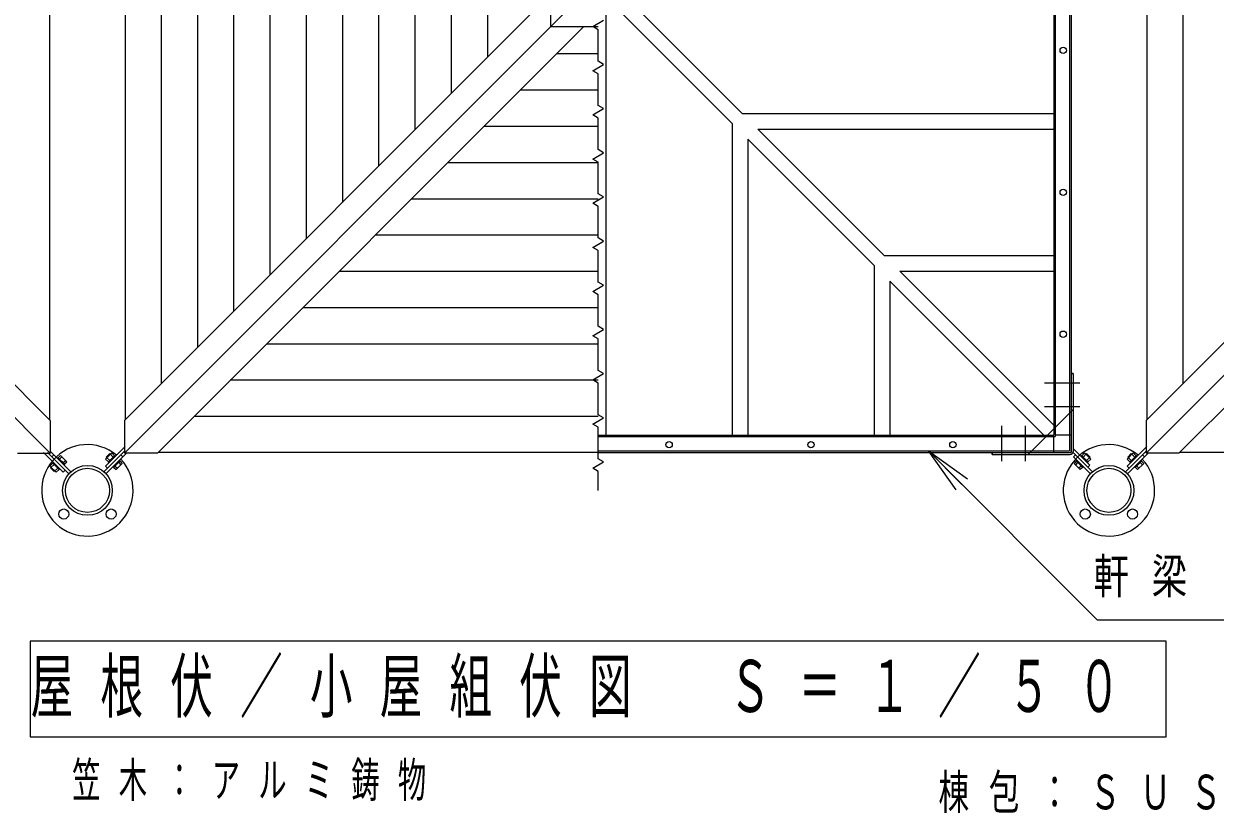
# Model space of a CAD drawing. Units: millimetres on the paper, scale 1:50. Extents: x -365 to 2, y 0 to 257.
# Drawn here: x -276.7 to -201.2, y 135.9 to 185.9 of the extents above; entities that cross this region are included whole.
import ezdxf

# ---------------------------------------------------------------- set-up
doc = ezdxf.new("R2010")
doc.units = ezdxf.units.MM
doc.linetypes.add('USER1', pattern=[4.5, 2.5, -2])
doc.linetypes.add('USER2', pattern=[6, 3, -1, 1, -1])
doc.layers.add('LY_1', color=7, linetype='Continuous', lineweight=25)
doc.styles.add('ＭＳ ゴシック', font='')
doc.styles.get('ＭＳ ゴシック').set_extended_font_data('MS Gothic')

msp = doc.modelspace()

# ---------------------------------------------------------------- linework, layer by layer
at = {"layer": 'LY_1', "color": 4}
for p, q in [((-275.091, 188.714), (-275.091, 160.8)), ((-275.091, 188.714), (-275.091, 160.8)), ((-270.291, 188.714), (-270.291, 160.8)), ((-210.291, 188.714), (-210.291, 159.814)), ((-205.491, 188.714), (-205.491, 160.8)), ((-210.291, 159.814), (-210.391, 159.814)), ((-240.291, 158.714), (-268.205, 158.714)), ((-240.291, 158.714), (-268.205, 158.714)), ((-240.291, 158.714), (-211.391, 158.714)), ((-211.391, 158.714), (-211.391, 158.814)), ((-175.491, 158.714), (-203.405, 158.714))]:
    msp.add_line(p, q, dxfattribs=at)
at = {"layer": 'LY_1', "color": 12}
for p, q in [((-268.011, 188.714), (-268.011, 163.079)), ((-265.713, 188.714), (-265.713, 165.378)), ((-263.414, 188.714), (-263.414, 167.676)), ((-261.115, 188.714), (-261.115, 169.975)), ((-258.816, 188.714), (-258.816, 172.274)), ((-256.517, 188.714), (-256.517, 174.573)), ((-254.219, 188.714), (-254.219, 176.872)), ((-251.92, 188.714), (-251.92, 179.17)), ((-249.621, 188.714), (-249.621, 181.469)), ((-247.322, 188.714), (-247.322, 183.768)), ((-203.211, 188.714), (-203.211, 163.079)), ((-240.291, 183.981), (-242.938, 183.981)), ((-240.291, 183.981), (-242.938, 183.981)), ((-240.291, 181.682), (-245.236, 181.682)), ((-240.291, 181.682), (-245.236, 181.682)), ((-240.291, 179.383), (-247.535, 179.383)), ((-240.291, 179.383), (-247.535, 179.383)), ((-240.291, 177.084), (-249.834, 177.084)), ((-240.291, 177.084), (-249.834, 177.084)), ((-240.291, 174.786), (-252.133, 174.786)), ((-240.291, 174.786), (-252.133, 174.786)), ((-240.291, 172.487), (-254.431, 172.487)), ((-240.291, 172.487), (-254.431, 172.487)), ((-240.291, 170.188), (-256.73, 170.188)), ((-240.291, 170.188), (-256.73, 170.188)), ((-240.291, 167.889), (-259.029, 167.889)), ((-240.291, 167.889), (-259.029, 167.889)), ((-240.291, 165.591), (-261.328, 165.591)), ((-240.291, 165.591), (-261.328, 165.591)), ((-240.291, 163.292), (-263.627, 163.292)), ((-240.291, 163.292), (-263.627, 163.292)), ((-240.291, 160.993), (-265.925, 160.993)), ((-240.291, 160.993), (-265.925, 160.993))]:
    msp.add_line(p, q, dxfattribs=at)
at = {"layer": 'LY_1', "color": 2}
for p, q in [((-240.291, 188.714), (-243.291, 185.714)), ((-243.291, 185.714), (-243.291, 188.714)), ((-240.291, 188.714), (-243.291, 185.714)), ((-240.291, 188.714), (-243.291, 185.714)), ((-243.291, 185.714), (-240.291, 185.714)), ((-243.291, 185.714), (-240.291, 185.714)), ((-210.291, 163.714), (-210.291, 158.714)), ((-210.291, 163.714), (-210.171, 163.714)), ((-210.171, 163.714), (-210.171, 158.774)), ((-211.291, 160.314), (-211.891, 159.714)), ((-215.291, 158.714), (-210.291, 158.714)), ((-215.291, 158.594), (-215.291, 158.714)), ((-215.291, 158.594), (-210.351, 158.594))]:
    msp.add_line(p, q, dxfattribs=at)
at = {"layer": 'LY_1'}
for p, q in [((-231.154, 180.214), (-239.654, 188.714)), ((-231.791, 179.577), (-240.291, 188.077)), ((-222.154, 171.214), (-230.154, 179.214)), ((-222.791, 170.577), (-230.791, 178.577)), ((-211.391, 160.45), (-221.154, 170.214)), ((-212.027, 159.814), (-221.791, 169.577)), ((-210.171, 163.714), (-210.291, 163.714)), ((-210.291, 163.714), (-210.291, 158.774)), ((-210.171, 163.714), (-210.171, 158.774)), ((-274.221, 157.462), (-275.473, 158.714)), ((-273.87, 157.365), (-275.218, 158.714)), ((-273.743, 157.493), (-275.044, 158.794)), ((-271.639, 157.493), (-270.291, 158.841)), ((-271.639, 157.493), (-270.338, 158.794)), ((-271.542, 157.844), (-270.291, 159.095)), ((-215.291, 158.714), (-215.291, 158.594)), ((-215.291, 158.714), (-210.351, 158.714)), ((-209.11, 157.915), (-210.171, 158.975)), ((-208.943, 157.493), (-210.171, 158.721)), ((-206.839, 157.493), (-205.491, 158.841)), ((-206.839, 157.493), (-205.538, 158.794)), ((-206.742, 157.844), (-205.491, 159.095)), ((-273.87, 157.365), (-275.171, 158.667)), ((-274.889, 158.039), (-275.072, 157.855)), ((-274.804, 157.954), (-275.024, 157.734)), ((-274.815, 158.565), (-274.942, 158.438)), ((-274.857, 158.098), (-274.903, 158.053)), ((-274.903, 158.053), (-274.478, 157.629)), ((-273.743, 157.493), (-274.815, 158.565)), ((-274.603, 158.353), (-274.558, 158.398)), ((-274.558, 158.398), (-274.133, 157.974)), ((-274.543, 158.384), (-274.402, 158.525)), ((-274.459, 158.299), (-274.317, 158.441)), ((-274.402, 158.525), (-274.006, 158.129)), ((-274.232, 158.073), (-274.091, 158.214)), ((-274.179, 157.929), (-274.133, 157.974)), ((-274.147, 157.988), (-274.006, 158.129)), ((-271.149, 158.695), (-271.545, 158.299)), ((-271.361, 158.115), (-271.545, 158.299)), ((-271.512, 157.365), (-270.21, 158.667)), ((-271.512, 157.365), (-270.439, 158.438)), ((-271.271, 158.647), (-271.497, 158.421)), ((-271.276, 158.2), (-271.497, 158.421)), ((-270.951, 158.525), (-271.375, 158.101)), ((-271.33, 158.056), (-271.375, 158.101)), ((-271.05, 158.426), (-271.271, 158.647)), ((-270.965, 158.511), (-271.149, 158.695)), ((-270.606, 158.18), (-271.03, 157.756)), ((-270.906, 158.48), (-270.951, 158.525)), ((-270.479, 158.025), (-270.875, 157.629)), ((-270.705, 158.081), (-270.564, 157.94)), ((-270.651, 158.226), (-270.606, 158.18)), ((-270.62, 158.166), (-270.479, 158.025)), ((-270.439, 158.438), (-270.567, 158.565)), ((-215.291, 158.594), (-210.351, 158.594)), ((-210.142, 158.438), (-210.015, 158.565)), ((-209.07, 157.365), (-210.142, 158.438)), ((-209.961, 158.166), (-210.103, 158.025)), ((-210.103, 158.025), (-209.707, 157.629)), ((-209.876, 158.081), (-210.018, 157.94)), ((-209.93, 158.226), (-209.975, 158.18)), ((-209.975, 158.18), (-209.551, 157.756)), ((-209.676, 158.48), (-209.63, 158.525)), ((-209.63, 158.525), (-209.206, 158.101)), ((-209.616, 158.511), (-209.432, 158.695)), ((-209.531, 158.427), (-209.311, 158.647)), ((-209.432, 158.695), (-209.036, 158.299)), ((-209.311, 158.647), (-209.084, 158.421)), ((-209.305, 158.2), (-209.084, 158.421)), ((-209.251, 158.056), (-209.206, 158.101)), ((-209.22, 158.115), (-209.036, 158.299)), ((-206.349, 158.695), (-206.745, 158.299)), ((-206.561, 158.115), (-206.745, 158.299)), ((-206.712, 157.365), (-205.41, 158.667)), ((-206.712, 157.365), (-205.639, 158.438)), ((-206.471, 158.647), (-206.697, 158.421)), ((-206.476, 158.2), (-206.697, 158.421)), ((-206.151, 158.525), (-206.575, 158.101)), ((-206.53, 158.056), (-206.575, 158.101)), ((-206.25, 158.426), (-206.471, 158.647)), ((-206.165, 158.511), (-206.349, 158.695)), ((-205.806, 158.18), (-206.23, 157.756)), ((-206.106, 158.48), (-206.151, 158.525)), ((-205.679, 158.025), (-206.075, 157.629)), ((-205.905, 158.081), (-205.764, 157.94)), ((-205.851, 158.226), (-205.806, 158.18)), ((-205.82, 158.166), (-205.679, 158.025)), ((-205.639, 158.438), (-205.767, 158.565)), ((-275.072, 157.855), (-274.676, 157.459)), ((-275.024, 157.734), (-274.798, 157.507)), ((-274.577, 157.728), (-274.798, 157.507)), ((-274.493, 157.643), (-274.676, 157.459)), ((-274.433, 157.674), (-274.478, 157.629)), ((-274.094, 157.589), (-274.221, 157.462)), ((-271.415, 157.717), (-271.542, 157.844)), ((-271.076, 157.801), (-271.03, 157.756)), ((-271.016, 157.77), (-270.875, 157.629)), ((-270.931, 157.855), (-270.79, 157.714)), ((-209.65, 157.855), (-209.792, 157.714)), ((-209.565, 157.77), (-209.707, 157.629)), ((-209.506, 157.801), (-209.551, 157.756)), ((-209.237, 157.787), (-209.11, 157.915)), ((-206.615, 157.717), (-206.742, 157.844)), ((-206.276, 157.801), (-206.23, 157.756)), ((-206.216, 157.77), (-206.075, 157.629)), ((-206.131, 157.855), (-205.99, 157.714))]:
    msp.add_line(p, q, dxfattribs=at)
at = {"layer": 'LY_1', "color": 40}
for p, q in [((-211.391, 188.714), (-211.391, 159.814)), ((-211.311, 188.714), (-211.311, 159.734)), ((-210.391, 188.714), (-210.391, 158.814)), ((-240.291, 159.814), (-211.391, 159.814)), ((-240.291, 159.734), (-211.311, 159.734)), ((-240.291, 158.814), (-210.391, 158.814))]:
    msp.add_line(p, q, dxfattribs=at)
at = {"layer": 'LY_1', "color": 4, "linetype": 'USER1', "lineweight": 13}
for p, q in [((-211.291, 159.814), (-211.291, 188.714)), ((-211.391, 159.714), (-240.291, 159.714)), ((-211.391, 158.814), (-211.391, 159.714)), ((-210.391, 159.814), (-211.291, 159.814))]:
    msp.add_line(p, q, dxfattribs=at)
at = {"layer": 'LY_1', "color": 131}
for p, q in [((-302.091, 187.8), (-275.044, 160.753)), ((-302.091, 187.8), (-275.044, 160.753)), ((-243.291, 187.8), (-270.338, 160.753)), ((-239.791, 159.814), (-239.791, 187.577)), ((-178.491, 187.8), (-205.538, 160.753)), ((-302.091, 185.714), (-275.044, 158.667)), ((-302.091, 185.714), (-275.044, 158.667)), ((-302.091, 185.714), (-275.044, 158.667)), ((-243.291, 185.714), (-270.338, 158.667)), ((-243.291, 185.714), (-270.338, 158.667)), ((-243.291, 185.714), (-270.338, 158.667)), ((-241.205, 185.714), (-268.252, 158.667)), ((-241.205, 185.714), (-268.252, 158.667)), ((-178.491, 185.714), (-205.538, 158.667)), ((-178.491, 185.714), (-205.538, 158.667)), ((-176.405, 185.714), (-203.452, 158.667)), ((-231.154, 180.214), (-211.391, 180.214)), ((-231.791, 179.577), (-231.791, 159.814)), ((-230.154, 179.214), (-211.391, 179.214)), ((-230.791, 178.577), (-230.791, 159.814)), ((-222.154, 171.214), (-211.391, 171.214)), ((-222.791, 170.577), (-222.791, 159.814)), ((-221.154, 170.214), (-211.391, 170.214)), ((-221.791, 169.577), (-221.791, 159.814))]:
    msp.add_line(p, q, dxfattribs=at)
at = {"layer": 'LY_1', "linetype": 'USER2', "lineweight": 13}
for p, q in [((-209.736, 163.114), (-211.975, 163.114)), ((-209.736, 161.614), (-211.975, 161.614)), ((-214.691, 158.159), (-214.691, 160.398)), ((-213.191, 158.159), (-213.191, 160.398))]:
    msp.add_line(p, q, dxfattribs=at)
at = {"layer": 'LY_1', "color": 2, "linetype": 'USER1', "lineweight": 13}
for p, q in [((-210.171, 161.434), (-211.291, 160.314)), ((-211.891, 159.714), (-213.011, 158.594))]:
    msp.add_line(p, q, dxfattribs=at)
at = {"layer": 'LY_1', "color": 131, "lineweight": 13}
for p, q in [((-275.044, 160.753), (-275.044, 158.667)), ((-275.044, 160.753), (-275.044, 158.667)), ((-270.338, 160.753), (-270.338, 158.667)), ((-205.538, 160.753), (-205.538, 158.667)), ((-277.13, 158.667), (-275.044, 158.667)), ((-268.252, 158.667), (-270.338, 158.667)), ((-268.252, 158.667), (-270.338, 158.667)), ((-203.452, 158.667), (-205.538, 158.667))]:
    msp.add_line(p, q, dxfattribs=at)
at = {"layer": 'LY_1', "lineweight": 13}
for p, q in [((-217.573, 156.339), (-219.341, 158.814)), ((-219.341, 158.814), (-216.866, 157.046)), ((-219.341, 158.814), (-217.219, 156.692)), ((-276.319, 146.75), (-276.319, 140.694)), ((-204.263, 146.75), (-276.319, 146.75)), ((-204.263, 140.694), (-204.263, 146.75)), ((-276.319, 140.694), (-204.263, 140.694))]:
    msp.add_line(p, q, dxfattribs=at)
at = {"layer": 'LY_1'}
msp.add_lwpolyline([(-240.291, 156.314), (-240.291, 157.514), (-240.637, 157.714), (-239.944, 158.114), (-240.291, 158.314), (-240.291, 160.314), (-240.637, 160.514), (-239.944, 160.914), (-240.291, 161.114), (-240.291, 163.114), (-240.637, 163.314), (-239.944, 163.714), (-240.291, 163.914), (-240.291, 165.914), (-240.637, 166.114), (-239.944, 166.514), (-240.291, 166.714), (-240.291, 168.714), (-240.637, 168.914), (-239.944, 169.314), (-240.291, 169.514), (-240.291, 171.514), (-240.637, 171.714), (-239.944, 172.114), (-240.291, 172.314), (-240.291, 174.314), (-240.637, 174.514), (-239.944, 174.914), (-240.291, 175.114), (-240.291, 177.114), (-240.637, 177.314), (-239.944, 177.714), (-240.291, 177.914), (-240.291, 179.914), (-240.637, 180.114), (-239.944, 180.514), (-240.291, 180.714), (-240.291, 182.714), (-240.637, 182.914), (-239.944, 183.314), (-240.291, 183.514), (-240.291, 185.514), (-240.637, 185.714), (-239.944, 186.114)], dxfattribs=at)
at = {"layer": 'LY_1', "lineweight": 13}
msp.add_lwpolyline([(-219.341, 158.814), (-208.637, 148.11), (-163.354, 148.11)], dxfattribs=at)
at = {"layer": 'LY_1'}
for centre, radius in [((-210.791, 184.214), 0.2), ((-210.791, 175.214), 0.2), ((-210.791, 166.214), 0.2), ((-235.791, 159.214), 0.2), ((-226.791, 159.214), 0.2), ((-217.791, 159.214), 0.2), ((-272.691, 156.314), 1.58), ((-272.691, 156.314), 1.58), ((-272.691, 156.314), 1.58), ((-272.691, 156.314), 1.398), ((-272.691, 156.314), 1.398), ((-272.691, 156.314), 1.398), ((-207.891, 156.314), 1.58), ((-207.891, 156.314), 1.58), ((-207.891, 156.314), 1.58), ((-207.891, 156.314), 1.398), ((-207.891, 156.314), 1.398), ((-207.891, 156.314), 1.398), ((-274.191, 154.814), 0.32), ((-271.191, 154.814), 0.32), ((-209.391, 154.814), 0.32), ((-206.391, 154.814), 0.32)]:
    msp.add_circle(centre, radius, dxfattribs=at)
for centre, radius, start, end in [((-272.691, 156.314), 2.9, 50.34217, 43.22157), ((-207.891, 156.314), 2.9, 50.34217, 43.22157), ((-210.351, 158.774), 0.06, 270, 0), ((-210.351, 158.774), 0.18, 270, 0)]:
    msp.add_arc(centre, radius, start, end, dxfattribs=at)
at = {"layer": 'LY_1', "color": 2}
msp.add_arc((-210.351, 158.774), 0.18, 270, 0, dxfattribs=at)

# ---------------------------------------------------------------- texts
at = {"layer": 'LY_1', "attachment_point": 4, "style": 'ＭＳ ゴシック'}
for s, insert, char_height in [('\\T1.64;\\W0.75;軒梁：□－１００×５０×３．２', (-208.865, 150.76), 2.199), ('\\T1.64;\\W0.6;屋根伏／小屋組伏図\u3000Ｓ＝１／５０', (-276.291, 143.722), 3.299), ('\\T1.64;\\W0.6;笠木：アルミ鋳物', (-273.658, 137.841), 2.199), ('\\T1.64;\\W0.65;棟包：ＳＵＳ', (-218.707, 137.071), 2.199)]:
    msp.add_mtext(s, dxfattribs=dict(at, insert=insert, char_height=char_height))

doc.saveas('drawing.dxf')
